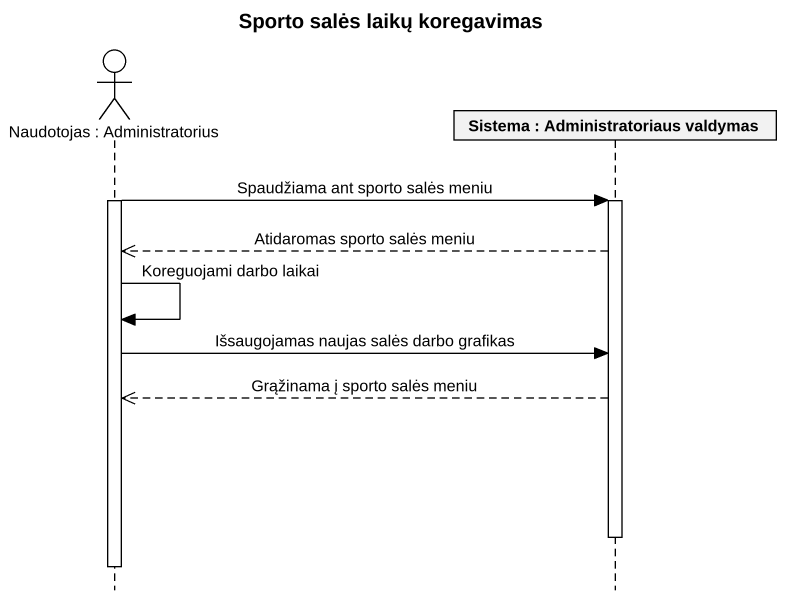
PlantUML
@startuml
title Sporto salės laikų koregavimas
hide footbox
actor "Naudotojas : Administratorius" as Naudotojas
participant "Sistema : Administratoriaus valdymas" as Sistema

activate Naudotojas
Naudotojas -> Sistema : Spaudžiama ant sporto salės meniu
activate Sistema
Sistema -->> Naudotojas : Atidaromas sporto salės meniu
Naudotojas -> Naudotojas : Koreguojami darbo laikai
Naudotojas -> Sistema : Išsaugojamas naujas salės darbo grafikas
Sistema -->> Naudotojas : Grąžinama į sporto salės meniu
deactivate Sistema
deactivate Naudotojas
@enduml
